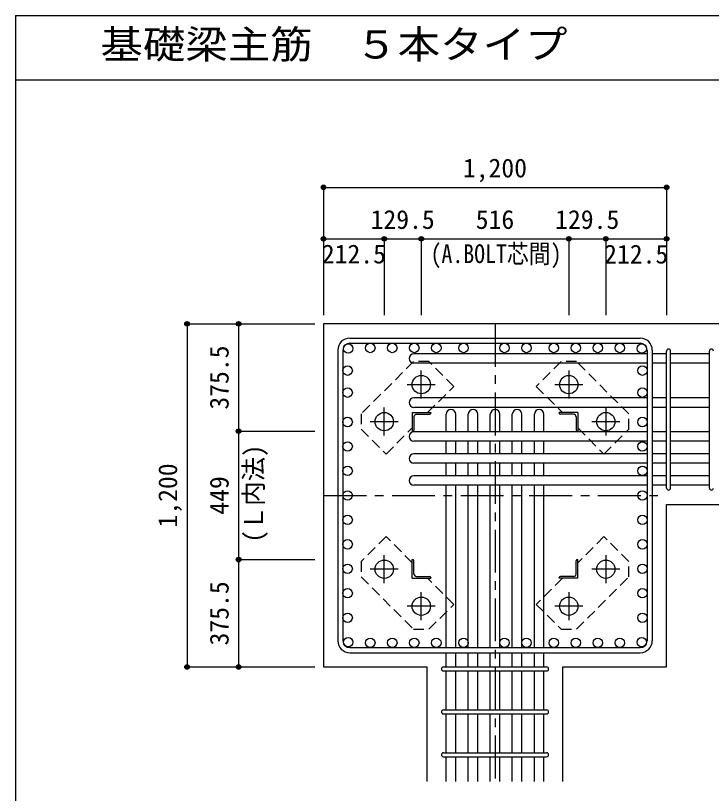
# Model space of a CAD drawing. Units: millimetres at full size, sheet at 1:30. Extents: x -5973 to 5954, y -4195 to 4201.
# Drawn here: x -5973 to -3539, y 1481 to 4201 of the extents above; entities that cross this region are included whole.
import ezdxf
from ezdxf.enums import TextEntityAlignment as Align

# ---------------------------------------------------------------- set-up
doc = ezdxf.new("R2010")
doc.units = ezdxf.units.MM
doc.header["$LTSCALE"] = 30
doc.header["$PDMODE"] = 32
doc.header["$PDSIZE"] = 15
doc.linetypes.add('CHAIN1', pattern=[8, 5, -1, 1, -1])
doc.linetypes.add('DASHED1', pattern=[1.8, 1.2, -0.6])
for name, color, linetype in [('0-1_躯体線', 2, 'Continuous'), ('0-2_アンカー、アングル', 4, 'Continuous'), ('0-3_立上り筋', 3, 'Continuous'), ('0-4_フープ筋', 7, 'Continuous'), ('0-5_基礎梁筋', 7, 'Continuous'), ('0-6_スタラップ筋', 7, 'Continuous'), ('0-7_文字', 4, 'Continuous'), ('0-9_プレート', 4, 'DASHED1'), ('0-D_寸法', 4, 'Continuous'), ('6-7_文字', 7, 'Continuous'), ('F-0_枠', 6, 'Continuous')]:
    doc.layers.add(name, color=color, linetype=linetype)
doc.styles.add('ＭＳ ゴシック', font='')
doc.styles.get('ＭＳ ゴシック').set_extended_font_data('MS Gothic')

msp = doc.modelspace()

# ---------------------------------------------------------------- linework, layer by layer
at = {"layer": '0-1_躯体線'}
for p, q in [((-3295.8, 3123.3), (-4895.8, 3123.3)), ((-4895.8, 3123.3), (-4895.8, 1923.3)), ((-3695.8, 2491.8), (-3295.8, 2491.8)), ((-3695.8, 1923.3), (-3695.8, 2491.8)), ((-4895.8, 1923.3), (-4533.3, 1923.3)), ((-4533.3, 1523.3), (-4533.3, 1923.3))]:
    msp.add_line(p, q, dxfattribs=at)
msp.add_lwpolyline([(-4058.3, 1523.3), (-4058.3, 1923.3), (-3695.8, 1923.3)], dxfattribs=at)
at = {"layer": '0-2_アンカー、アングル', "linetype": 'CHAIN1'}
for p, q in [((-4553.8, 2862.1), (-4553.8, 2959.6)), ((-4037.8, 2959.6), (-4037.8, 2862.1)), ((-4602.6, 2910.8), (-4505.1, 2910.8)), ((-4086.5, 2910.8), (-3989, 2910.8)), ((-4683.3, 2732.6), (-4683.3, 2830.1)), ((-3908.3, 2830.1), (-3908.3, 2732.6)), ((-4732.1, 2781.3), (-4634.6, 2781.3)), ((-3957, 2781.3), (-3859.5, 2781.3)), ((-4683.3, 2216.5), (-4683.3, 2314)), ((-3908.3, 2314), (-3908.3, 2216.5)), ((-4634.6, 2265.3), (-4732.1, 2265.3)), ((-3859.5, 2265.3), (-3957, 2265.3)), ((-4553.8, 2087), (-4553.8, 2184.5)), ((-4037.8, 2184.5), (-4037.8, 2087)), ((-4505.1, 2135.8), (-4602.6, 2135.8)), ((-3989, 2135.8), (-4086.5, 2135.8))]:
    msp.add_line(p, q, dxfattribs=at)
at = {"layer": '0-2_アンカー、アングル'}
for p, q in [((-4585.3, 2812.8), (-4520.3, 2812.8)), ((-4585.3, 2812.8), (-4585.3, 2747.8)), ((-4570.8, 2806.8), (-4524.3, 2806.8)), ((-4520.3, 2812.8), (-4520.3, 2810.8)), ((-4006.3, 2812.8), (-4071.3, 2812.8)), ((-4071.3, 2810.8), (-4071.3, 2812.8)), ((-4020.8, 2806.8), (-4067.3, 2806.8)), ((-4006.3, 2812.8), (-4006.3, 2747.8)), ((-4579.3, 2798.3), (-4579.3, 2751.8)), ((-4012.3, 2798.3), (-4012.3, 2751.8)), ((-4583.3, 2747.8), (-4585.3, 2747.8)), ((-4006.3, 2747.8), (-4008.3, 2747.8)), ((-4585.3, 2298.8), (-4583.3, 2298.8)), ((-4585.3, 2233.8), (-4585.3, 2298.8)), ((-4579.3, 2248.3), (-4579.3, 2294.8)), ((-4012.3, 2248.3), (-4012.3, 2294.8)), ((-4008.3, 2298.8), (-4006.3, 2298.8)), ((-4006.3, 2233.8), (-4006.3, 2298.8)), ((-4585.3, 2233.8), (-4520.3, 2233.8)), ((-4570.8, 2239.8), (-4524.3, 2239.8)), ((-4520.3, 2235.8), (-4520.3, 2233.8)), ((-4071.3, 2233.8), (-4071.3, 2235.8)), ((-4006.3, 2233.8), (-4071.3, 2233.8)), ((-4020.8, 2239.8), (-4067.3, 2239.8))]:
    msp.add_line(p, q, dxfattribs=at)
at = {"layer": '0-2_アンカー、アングル', "color": 3}
for centre in [(-4553.8, 2910.8), (-4037.8, 2910.8), (-4683.3, 2781.3), (-3908.3, 2781.3), (-4683.3, 2265.3), (-3908.3, 2265.3), (-4553.8, 2135.8), (-4037.8, 2135.8)]:
    msp.add_circle(centre, 32, dxfattribs=at)
at = {"layer": '0-2_アンカー、アングル'}
for centre, radius, start, end in [((-4570.8, 2798.3), 8.5, 90, 180), ((-4524.3, 2810.8), 4, 270, 0), ((-4067.3, 2810.8), 4, 180, 270), ((-4020.8, 2798.3), 8.5, 0, 90), ((-4583.3, 2751.8), 4, 270, 0), ((-4008.3, 2751.8), 4, 180, 270), ((-4583.3, 2294.8), 4, 0, 90), ((-4008.3, 2294.8), 4, 90, 180), ((-4570.8, 2248.3), 8.5, 180, 270), ((-4524.3, 2235.8), 4, 0, 90), ((-4067.3, 2235.8), 4, 90, 180), ((-4020.8, 2248.3), 8.5, 270, 0)]:
    msp.add_arc(centre, radius, start, end, dxfattribs=at)
at = {"layer": '0-3_立上り筋'}
for centre in [(-4809.1, 3036.6), (-4732.1, 3038.8), (-4655.1, 3038.8), (-4578.1, 3038.8), (-4501.1, 3038.8), (-4405.8, 3038.8), (-4262.8, 3038.8), (-4185.8, 3038.8), (-4090.5, 3038.8), (-4013.5, 3038.8), (-3936.5, 3038.8), (-3859.5, 3038.8), (-3782.5, 3036.6), (-4811.3, 2959.6), (-3780.3, 2959.6), (-4811.3, 2882.6), (-3780.3, 2882.6), (-4811.3, 2779.95), (-3780.3, 2779.95), (-4811.3, 2694.4), (-3780.3, 2694.4), (-4811.3, 2608.85), (-3780.3, 2608.85), (-4811.3, 2523.3), (-3780.3, 2523.3), (-4811.3, 2437.75), (-3780.3, 2437.75), (-4811.3, 2352.2), (-3780.3, 2352.2), (-4811.3, 2266.65), (-3780.3, 2266.65), (-4811.3, 2181.1), (-3780.3, 2181.1), (-4811.3, 2095.55), (-3780.3, 2095.55), (-4809.1, 2010), (-4732.1, 2007.8), (-4655.1, 2007.8), (-4578.1, 2007.8), (-4501.1, 2007.8), (-4405.8, 2007.8), (-4262.8, 2007.8), (-4185.8, 2007.8), (-4090.5, 2007.8), (-4013.5, 2007.8), (-3936.5, 2007.8), (-3859.5, 2007.8), (-3782.5, 2010)]:
    msp.add_circle(centre, 16.5, dxfattribs=at)
at = {"layer": '0-4_フープ筋'}
for p, q in [((-4803.8, 3073.3), (-3787.8, 3073.3)), ((-4803.8, 3055.3), (-3787.8, 3055.3)), ((-4845.8, 3031.3), (-4845.8, 2015.3)), ((-4827.8, 3031.3), (-4827.8, 2015.3)), ((-3763.8, 3031.3), (-3763.8, 2015.3)), ((-3745.8, 3031.3), (-3745.8, 2015.3)), ((-4803.8, 1991.3), (-3787.8, 1991.3)), ((-4803.8, 1973.3), (-3787.8, 1973.3))]:
    msp.add_line(p, q, dxfattribs=at)
for centre, radius, start, end in [((-4803.8, 3031.3), 42, 90, 180), ((-4803.8, 3031.3), 24, 90, 180), ((-3787.8, 3031.3), 42, 0, 90), ((-3787.8, 3031.3), 24, 0, 90), ((-4803.8, 2015.3), 42, 180, 270), ((-4803.8, 2015.3), 24, 180, 270), ((-3787.8, 2015.3), 42, 270, 0), ((-3787.8, 2015.3), 24, 270, 0)]:
    msp.add_arc(centre, radius, start, end, dxfattribs=at)
at = {"layer": '0-5_基礎梁筋'}
for p, q in [((-3763.8, 3018.1), (-4579.3, 3018.1)), ((-3695.8, 3018.1), (-3745.8, 3018.1)), ((-3545.8, 3018.1), (-3681.8, 3018.1)), ((-3763.8, 2985.1), (-4579.3, 2985.1)), ((-3695.8, 2985.1), (-3745.8, 2985.1)), ((-3545.8, 2985.1), (-3681.8, 2985.1)), ((-3763.8, 2864.1), (-4579.3, 2864.1)), ((-3695.8, 2864.1), (-3745.8, 2864.1)), ((-3545.8, 2864.1), (-3681.8, 2864.1)), ((-3763.8, 2831.1), (-4579.3, 2831.1)), ((-3695.8, 2831.1), (-3745.8, 2831.1)), ((-3545.8, 2831.1), (-3681.8, 2831.1)), ((-4466.3, 2745.8), (-4466.3, 2806.8)), ((-4433.3, 2745.8), (-4433.3, 2806.8)), ((-4389.3, 2745.8), (-4389.3, 2806.8)), ((-4356.3, 2745.8), (-4356.3, 2806.8)), ((-4312.3, 2745.8), (-4312.3, 2806.8)), ((-4279.3, 2745.8), (-4279.3, 2806.8)), ((-4235.3, 2745.8), (-4235.3, 2806.8)), ((-4202.3, 2745.8), (-4202.3, 2806.8)), ((-4158.3, 2745.8), (-4158.3, 2806.8)), ((-4125.3, 2745.8), (-4125.3, 2806.8)), ((-3763.8, 2745.8), (-4579.3, 2745.8)), ((-3695.8, 2745.8), (-3745.8, 2745.8)), ((-3545.8, 2745.8), (-3681.8, 2745.8)), ((-3763.8, 2712.8), (-4579.3, 2712.8)), ((-4466.3, 2668.8), (-4466.3, 2712.8)), ((-4433.3, 2668.8), (-4433.3, 2712.8)), ((-4389.3, 2668.8), (-4389.3, 2712.8)), ((-4356.3, 2668.8), (-4356.3, 2712.8)), ((-4312.3, 2668.8), (-4312.3, 2712.8)), ((-4279.3, 2668.8), (-4279.3, 2712.8)), ((-4235.3, 2668.8), (-4235.3, 2712.8)), ((-4202.3, 2668.8), (-4202.3, 2712.8)), ((-4158.3, 2668.8), (-4158.3, 2712.8)), ((-4125.3, 2668.8), (-4125.3, 2712.8)), ((-3695.8, 2712.8), (-3745.8, 2712.8)), ((-3545.8, 2712.8), (-3681.8, 2712.8)), ((-3763.8, 2668.8), (-4579.3, 2668.8)), ((-3695.8, 2668.8), (-3745.8, 2668.8)), ((-3545.8, 2668.8), (-3681.8, 2668.8)), ((-3763.8, 2635.8), (-4579.3, 2635.8)), ((-4466.3, 2591.8), (-4466.3, 2635.8)), ((-4433.3, 2591.8), (-4433.3, 2635.8)), ((-4389.3, 2591.8), (-4389.3, 2635.8)), ((-4356.3, 2591.8), (-4356.3, 2635.8)), ((-4312.3, 2591.8), (-4312.3, 2635.8)), ((-4279.3, 2591.8), (-4279.3, 2635.8)), ((-4235.3, 2591.8), (-4235.3, 2635.8)), ((-4202.3, 2591.8), (-4202.3, 2635.8)), ((-4158.3, 2591.8), (-4158.3, 2635.8)), ((-4125.3, 2591.8), (-4125.3, 2635.8)), ((-3695.8, 2635.8), (-3745.8, 2635.8)), ((-3545.8, 2635.8), (-3681.8, 2635.8)), ((-3763.8, 2591.8), (-4579.3, 2591.8)), ((-3695.8, 2591.8), (-3745.8, 2591.8)), ((-3545.8, 2591.8), (-3681.8, 2591.8)), ((-3763.8, 2558.8), (-4579.3, 2558.8)), ((-4466.3, 1991.3), (-4466.3, 2558.8)), ((-4433.3, 1991.3), (-4433.3, 2558.8)), ((-4389.3, 1991.3), (-4389.3, 2558.8)), ((-4356.3, 1991.3), (-4356.3, 2558.8)), ((-4312.3, 1991.3), (-4312.3, 2558.8)), ((-4279.3, 1991.3), (-4279.3, 2558.8)), ((-4235.3, 1991.3), (-4235.3, 2558.8)), ((-4202.3, 1991.3), (-4202.3, 2558.8)), ((-4158.3, 1991.3), (-4158.3, 2558.8)), ((-4125.3, 1991.3), (-4125.3, 2558.8)), ((-3695.8, 2558.8), (-3745.8, 2558.8)), ((-3545.8, 2558.8), (-3681.8, 2558.8)), ((-4466.3, 1923.3), (-4466.3, 1973.3)), ((-4433.3, 1923.3), (-4433.3, 1973.3)), ((-4389.3, 1923.3), (-4389.3, 1973.3)), ((-4356.3, 1923.3), (-4356.3, 1973.3)), ((-4312.3, 1923.3), (-4312.3, 1973.3)), ((-4279.3, 1923.3), (-4279.3, 1973.3)), ((-4235.3, 1923.3), (-4235.3, 1973.3)), ((-4202.3, 1923.3), (-4202.3, 1973.3)), ((-4158.3, 1923.3), (-4158.3, 1973.3)), ((-4125.3, 1923.3), (-4125.3, 1973.3)), ((-4466.3, 1773.3), (-4466.3, 1909.3)), ((-4433.3, 1773.3), (-4433.3, 1909.3)), ((-4389.3, 1773.3), (-4389.3, 1909.3)), ((-4356.3, 1773.3), (-4356.3, 1909.3)), ((-4312.3, 1773.3), (-4312.3, 1909.3)), ((-4279.3, 1773.3), (-4279.3, 1909.3)), ((-4235.3, 1773.3), (-4235.3, 1909.3)), ((-4202.3, 1773.3), (-4202.3, 1909.3)), ((-4158.3, 1773.3), (-4158.3, 1909.3)), ((-4125.3, 1773.3), (-4125.3, 1909.3)), ((-4466.3, 1623.3), (-4466.3, 1759.3)), ((-4433.3, 1623.3), (-4433.3, 1759.3)), ((-4389.3, 1623.3), (-4389.3, 1759.3)), ((-4356.3, 1623.3), (-4356.3, 1759.3)), ((-4312.3, 1623.3), (-4312.3, 1759.3)), ((-4279.3, 1623.3), (-4279.3, 1759.3)), ((-4235.3, 1623.3), (-4235.3, 1759.3)), ((-4202.3, 1623.3), (-4202.3, 1759.3)), ((-4158.3, 1623.3), (-4158.3, 1759.3)), ((-4125.3, 1623.3), (-4125.3, 1759.3)), ((-4466.3, 1523.3), (-4466.3, 1609.3)), ((-4433.3, 1523.3), (-4433.3, 1609.3)), ((-4389.3, 1523.3), (-4389.3, 1609.3)), ((-4356.3, 1523.3), (-4356.3, 1609.3)), ((-4312.3, 1523.3), (-4312.3, 1609.3)), ((-4279.3, 1523.3), (-4279.3, 1609.3)), ((-4235.3, 1523.3), (-4235.3, 1609.3)), ((-4202.3, 1523.3), (-4202.3, 1609.3)), ((-4158.3, 1523.3), (-4158.3, 1609.3)), ((-4125.3, 1523.3), (-4125.3, 1609.3))]:
    msp.add_line(p, q, dxfattribs=at)
for centre, start, end in [((-4579.3, 3001.6), 90, 270), ((-4579.3, 2847.6), 90, 270), ((-4449.8, 2806.8), 0, 180), ((-4372.8, 2806.8), 0, 180), ((-4295.8, 2806.8), 0, 180), ((-4218.8, 2806.8), 0, 180), ((-4141.8, 2806.8), 0, 180), ((-4579.3, 2729.3), 90, 270), ((-4579.3, 2652.3), 90, 270), ((-4579.3, 2575.3), 90, 270)]:
    msp.add_arc(centre, 16.5, start, end, dxfattribs=at)
at = {"layer": '0-6_スタラップ筋'}
for p, q in [((-3695.8, 2548.8), (-3695.8, 3028.1)), ((-3681.8, 2548.8), (-3681.8, 3028.1)), ((-3545.8, 2548.8), (-3545.8, 3028.1)), ((-4476.3, 1923.3), (-4115.3, 1923.3)), ((-4476.3, 1909.3), (-4115.3, 1909.3)), ((-4476.3, 1773.3), (-4115.3, 1773.3)), ((-4476.3, 1759.3), (-4115.3, 1759.3)), ((-4476.3, 1623.3), (-4115.3, 1623.3)), ((-4476.3, 1609.3), (-4115.3, 1609.3))]:
    msp.add_line(p, q, dxfattribs=at)
for centre, start, end in [((-3688.8, 3028.1), 0, 180), ((-3688.8, 3028.1), 0, 180), ((-3688.8, 3028.1), 0, 180), ((-3688.8, 3028.1), 0, 180), ((-3538.8, 3028.1), 0, 180), ((-3688.8, 2548.8), 180, 0), ((-3688.8, 2548.8), 180, 0), ((-3688.8, 2548.8), 180, 0), ((-3688.8, 2548.8), 180, 0), ((-3538.8, 2548.8), 180, 0), ((-4476.3, 1916.3), 90, 270), ((-4476.3, 1916.3), 90, 270), ((-4476.3, 1916.3), 90, 270), ((-4476.3, 1916.3), 90, 270), ((-4115.3, 1916.3), 270, 90), ((-4115.3, 1916.3), 270, 90), ((-4115.3, 1916.3), 270, 90), ((-4115.3, 1916.3), 270, 90), ((-4476.3, 1766.3), 90, 270), ((-4115.3, 1766.3), 270, 90), ((-4476.3, 1616.3), 90, 270), ((-4115.3, 1616.3), 270, 90)]:
    msp.add_arc(centre, 7, start, end, dxfattribs=at)
at = {"layer": '0-9_プレート'}
msp.add_line((-3827.8, 2754.5), (-3827.8, 2808.2), dxfattribs=at)
for points in [[(-4580.7, 2991.3), (-4763.9, 2808.2), (-4763.9, 2754.5), (-4676.9, 2667.5), (-4585.3, 2759.1)], [(-4531.6, 2812.8), (-4440, 2904.4), (-4527, 2991.3), (-4580.7, 2991.3)], [(-3827.8, 2808.2), (-4010.9, 2991.4), (-4064.6, 2991.4), (-4151.6, 2904.4), (-4060, 2812.8)], [(-4006.3, 2759.1), (-3914.7, 2667.5), (-3827.8, 2754.5)], [(-4585.3, 2287.5), (-4676.9, 2379.1), (-4763.8, 2292.1), (-4763.8, 2238.4)], [(-4010.9, 2055.3), (-3827.7, 2238.4), (-3827.7, 2292.1), (-3914.7, 2379.1), (-4006.3, 2287.5)], [(-4763.8, 2238.4), (-4580.7, 2055.2), (-4527, 2055.2), (-4440, 2142.2), (-4531.6, 2233.8)], [(-4060, 2233.8), (-4151.6, 2142.2), (-4064.6, 2055.3), (-4010.9, 2055.3)]]:
    msp.add_lwpolyline(points, dxfattribs=at)
at = {"layer": '0-D_寸法'}
for p, q in [((-4895.8, 3600.34), (-4895.8, 3420.34)), ((-4895.8, 3600.34), (-4895.8, 3420.34)), ((-4895.8, 3600.34), (-3695.8, 3600.34)), ((-3695.8, 3600.34), (-3695.8, 3420.34)), ((-4895.8, 3420.34), (-4683.3, 3420.34)), ((-4895.8, 3420.34), (-4895.8, 3153.3)), ((-4683.3, 3420.34), (-4683.3, 3153.3)), ((-4683.3, 3420.34), (-4553.8, 3420.34)), ((-4553.8, 3420.34), (-4553.8, 3153.3)), ((-4553.8, 3420.34), (-4037.8, 3420.34)), ((-4037.8, 3420.34), (-4037.8, 3153.3)), ((-4037.8, 3420.34), (-3908.3, 3420.34)), ((-3908.3, 3420.34), (-3908.3, 3153.3)), ((-3908.3, 3420.34), (-3695.8, 3420.34)), ((-3695.8, 3420.34), (-3695.8, 3153.3)), ((-3695.8, 3420.34), (-3695.8, 3153.3)), ((-5372.84, 3123.3), (-5192.84, 3123.3)), ((-5372.84, 3123.3), (-5192.84, 3123.3)), ((-5372.84, 3123.3), (-5372.84, 1923.3)), ((-5192.84, 3123.3), (-5192.84, 2747.8)), ((-5192.84, 3123.3), (-4925.8, 3123.3)), ((-5192.84, 2747.8), (-4925.8, 2747.8)), ((-5192.84, 2747.8), (-5192.84, 2298.8)), ((-5192.84, 2298.8), (-4925.8, 2298.8)), ((-5192.84, 2298.8), (-5192.84, 1923.3)), ((-5372.84, 1923.3), (-5192.84, 1923.3)), ((-5192.84, 1923.3), (-4925.8, 1923.3)), ((-5192.84, 1923.3), (-4925.8, 1923.3))]:
    msp.add_line(p, q, dxfattribs=at)
at = {"layer": '0-D_寸法', "linetype": 'CHAIN1'}
for p, q in [((-4295.8, 3123.3), (-4295.8, 1523.3)), ((-4895.8, 2523.3), (-3695.8, 2523.3))]:
    msp.add_line(p, q, dxfattribs=at)
at = {"layer": '0-D_寸法'}
for centre, radius in [((-4895.8, 3600.34), 8), ((-4895.8, 3600.34), 7.2), ((-4895.8, 3600.34), 6.4), ((-4895.8, 3600.34), 5.6), ((-4895.8, 3600.34), 4.8), ((-4895.8, 3600.34), 4), ((-4895.8, 3600.34), 3.2), ((-4895.8, 3600.34), 2.4), ((-4895.8, 3600.34), 1.6), ((-4895.8, 3600.34), 0.8), ((-3695.8, 3600.34), 8), ((-3695.8, 3600.34), 7.2), ((-3695.8, 3600.34), 6.4), ((-3695.8, 3600.34), 5.6), ((-3695.8, 3600.34), 4.8), ((-3695.8, 3600.34), 4), ((-3695.8, 3600.34), 3.2), ((-3695.8, 3600.34), 2.4), ((-3695.8, 3600.34), 1.6), ((-3695.8, 3600.34), 0.8), ((-4895.8, 3420.34), 8), ((-4895.8, 3420.34), 7.2), ((-4683.3, 3420.34), 8), ((-4683.3, 3420.34), 7.2), ((-4553.8, 3420.34), 8), ((-4553.8, 3420.34), 7.2), ((-4037.8, 3420.34), 8), ((-4037.8, 3420.34), 7.2), ((-3908.3, 3420.34), 8), ((-3908.3, 3420.34), 7.2), ((-3695.8, 3420.34), 8), ((-3695.8, 3420.34), 7.2), ((-4895.8, 3420.34), 6.4), ((-4895.8, 3420.34), 5.6), ((-4895.8, 3420.34), 4.8), ((-4895.8, 3420.34), 4), ((-4895.8, 3420.34), 3.2), ((-4895.8, 3420.34), 2.4), ((-4895.8, 3420.34), 1.6), ((-4895.8, 3420.34), 0.8), ((-4683.3, 3420.34), 6.4), ((-4683.3, 3420.34), 5.6), ((-4683.3, 3420.34), 4.8), ((-4683.3, 3420.34), 4), ((-4683.3, 3420.34), 3.2), ((-4683.3, 3420.34), 2.4), ((-4683.3, 3420.34), 1.6), ((-4683.3, 3420.34), 0.8), ((-4553.8, 3420.34), 6.4), ((-4553.8, 3420.34), 5.6), ((-4553.8, 3420.34), 4.8), ((-4553.8, 3420.34), 4), ((-4553.8, 3420.34), 3.2), ((-4553.8, 3420.34), 2.4), ((-4553.8, 3420.34), 1.6), ((-4553.8, 3420.34), 0.8), ((-4037.8, 3420.34), 6.4), ((-4037.8, 3420.34), 5.6), ((-4037.8, 3420.34), 4.8), ((-4037.8, 3420.34), 4), ((-4037.8, 3420.34), 3.2), ((-4037.8, 3420.34), 2.4), ((-4037.8, 3420.34), 1.6), ((-4037.8, 3420.34), 0.8), ((-3908.3, 3420.34), 6.4), ((-3908.3, 3420.34), 5.6), ((-3908.3, 3420.34), 4.8), ((-3908.3, 3420.34), 4), ((-3908.3, 3420.34), 3.2), ((-3908.3, 3420.34), 2.4), ((-3908.3, 3420.34), 1.6), ((-3908.3, 3420.34), 0.8), ((-3695.8, 3420.34), 6.4), ((-3695.8, 3420.34), 5.6), ((-3695.8, 3420.34), 4.8), ((-3695.8, 3420.34), 4), ((-3695.8, 3420.34), 3.2), ((-3695.8, 3420.34), 2.4), ((-3695.8, 3420.34), 1.6), ((-3695.8, 3420.34), 0.8), ((-5372.84, 3123.3), 8), ((-5372.84, 3123.3), 7.2), ((-5372.84, 3123.3), 6.4), ((-5372.84, 3123.3), 5.6), ((-5372.84, 3123.3), 4.8), ((-5192.84, 3123.3), 8), ((-5192.84, 3123.3), 7.2), ((-5192.84, 3123.3), 6.4), ((-5192.84, 3123.3), 5.6), ((-5192.84, 3123.3), 4.8), ((-5372.84, 3123.3), 4), ((-5372.84, 3123.3), 3.2), ((-5372.84, 3123.3), 2.4), ((-5372.84, 3123.3), 1.6), ((-5372.84, 3123.3), 0.8), ((-5192.84, 3123.3), 4), ((-5192.84, 3123.3), 3.2), ((-5192.84, 3123.3), 2.4), ((-5192.84, 3123.3), 1.6), ((-5192.84, 3123.3), 0.8), ((-5192.84, 2747.8), 8), ((-5192.84, 2747.8), 7.2), ((-5192.84, 2747.8), 6.4), ((-5192.84, 2747.8), 5.6), ((-5192.84, 2747.8), 4.8), ((-5192.84, 2747.8), 4), ((-5192.84, 2747.8), 3.2), ((-5192.84, 2747.8), 2.4), ((-5192.84, 2747.8), 1.6), ((-5192.84, 2747.8), 0.8), ((-5192.84, 2298.8), 8), ((-5192.84, 2298.8), 7.2), ((-5192.84, 2298.8), 6.4), ((-5192.84, 2298.8), 5.6), ((-5192.84, 2298.8), 4.8), ((-5192.84, 2298.8), 4), ((-5192.84, 2298.8), 3.2), ((-5192.84, 2298.8), 2.4), ((-5192.84, 2298.8), 1.6), ((-5192.84, 2298.8), 0.8), ((-5372.84, 1923.3), 8), ((-5192.84, 1923.3), 8), ((-5372.84, 1923.3), 7.2), ((-5372.84, 1923.3), 6.4), ((-5372.84, 1923.3), 5.6), ((-5372.84, 1923.3), 4.8), ((-5372.84, 1923.3), 4), ((-5372.84, 1923.3), 3.2), ((-5372.84, 1923.3), 2.4), ((-5372.84, 1923.3), 1.6), ((-5372.84, 1923.3), 0.8), ((-5192.84, 1923.3), 7.2), ((-5192.84, 1923.3), 6.4), ((-5192.84, 1923.3), 5.6), ((-5192.84, 1923.3), 4.8), ((-5192.84, 1923.3), 4), ((-5192.84, 1923.3), 3.2), ((-5192.84, 1923.3), 2.4), ((-5192.84, 1923.3), 1.6), ((-5192.84, 1923.3), 0.8)]:
    msp.add_circle(centre, radius, dxfattribs=at)
at = {"layer": '0-D_寸法', "color": 7}
for p in [(-4895.8, 3600.34), (-3695.8, 3600.34), (-4895.8, 3420.34), (-4683.3, 3420.34), (-4553.8, 3420.34), (-4037.8, 3420.34), (-3908.3, 3420.34), (-3695.8, 3420.34), (-5372.84, 3123.3), (-5192.84, 3123.3), (-5192.84, 2747.8), (-5192.84, 2298.8), (-5372.84, 1923.3), (-5192.84, 1923.3)]:
    msp.add_point(p, dxfattribs=at)
at = {"layer": 'F-0_枠'}
for q in [(5954.1, 4201.15), (-5972.88, -4195.24)]:
    msp.add_line((-5972.88, 4201.15), q, dxfattribs=at)
at = {"layer": 'F-0_枠', "color": 2}
msp.add_line((-5972.88, 3976.15), (3723.6, 3976.15), dxfattribs=at)

# ---------------------------------------------------------------- texts
at = {"layer": '0-7_文字', "style": 'ＭＳ ゴシック', "width": 0.85}
msp.add_text('(A.BOLT芯間)', height=65.98, dxfattribs=at).set_placement((-4521.31, 3315.58), align=Align.BOTTOM_LEFT)
at = {"layer": '0-7_文字', "style": 'ＭＳ ゴシック', "width": 0.95}
msp.add_text('(Ｌ内法)', height=65.98, rotation=90, dxfattribs=at).set_placement((-5087.78, 2358.7), align=Align.BOTTOM_LEFT)
at = {"layer": '0-D_寸法', "style": 'ＭＳ ゴシック'}
for s, p in [('1,200', (-4408.3, 3615.34)), ('129.5', (-4731.05, 3435.34)), ('516', (-4363.3, 3435.34)), ('129.5', (-4085.55, 3435.34)), ('212.5', (-4901.65, 3314.64)), ('212.5', (-3914.23, 3314.25))]:
    msp.add_text(s, height=65.98, dxfattribs=at).set_placement(p, align=Align.BOTTOM_LEFT)
for s, p in [('375.5', (-5207.84, 2823.05)), ('1,200', (-5387.84, 2410.8)), ('449', (-5207.84, 2455.8)), ('375.5', (-5207.84, 1998.55))]:
    msp.add_text(s, height=65.98, rotation=90, dxfattribs=at).set_placement(p, align=Align.BOTTOM_LEFT)
at = {"layer": '6-7_文字', "color": 2, "style": 'ＭＳ ゴシック', "width": 1.1}
msp.add_text('\u3000\u3000基礎梁主筋\u3000５本タイプ', height=98.97, dxfattribs=at).set_placement((-5972.88, 4021.15), align=Align.BOTTOM_LEFT)

doc.saveas('drawing.dxf')
